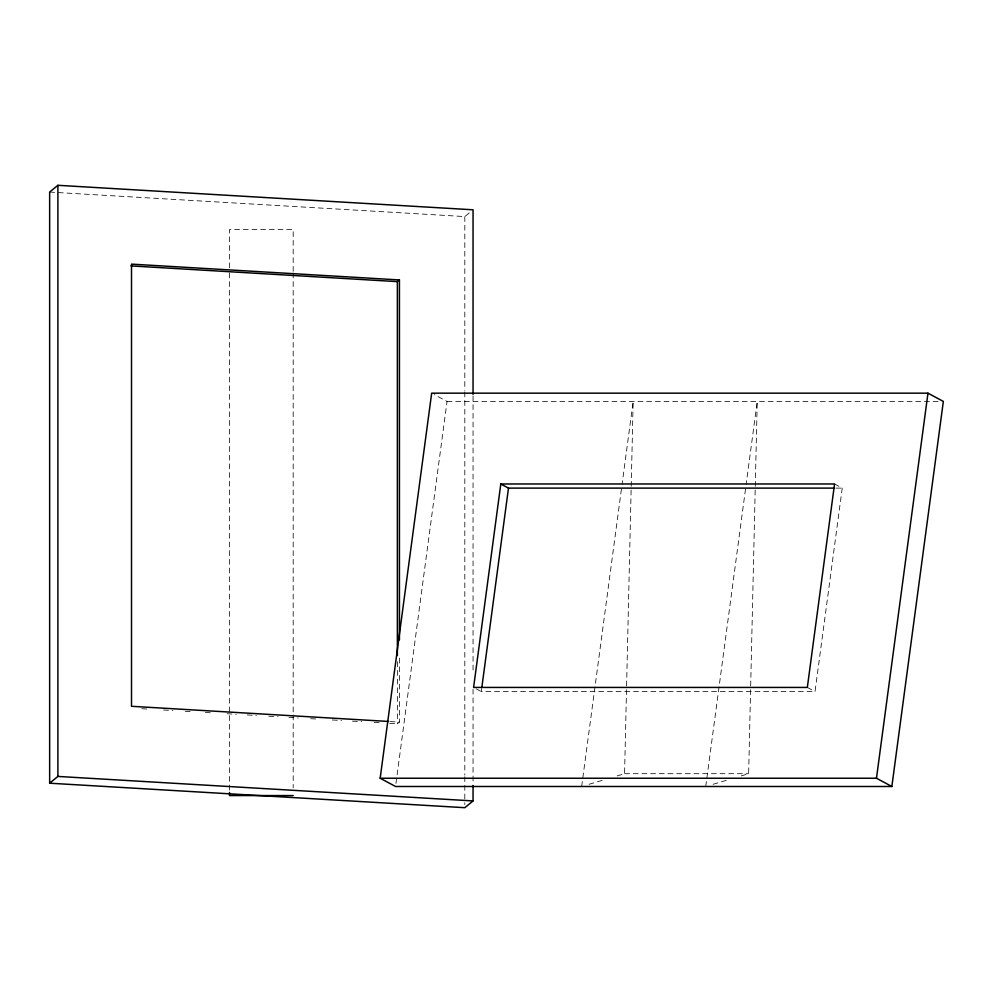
<?xml version="1.0" encoding="UTF-8"?>
<svg xmlns="http://www.w3.org/2000/svg" width="993" height="993" viewBox="0 0 993 993"><rect width="100%" height="100%" fill="white"/><g stroke="black" fill="none" stroke-linecap="round" stroke-linejoin="round"><path stroke-width="0.74" stroke-dasharray="4.96 3.72" d="M617.174 775.905L624.572 773.696L633.162 401.42L622.077 484.274M741.25 775.905L748.648 773.696L757.237 401.42L746.153 484.274M395.959 783.427L447.049 401.42L434.239 394.544M834.554 483.976L842.238 488.109L815.03 691.562L481.282 691.562L481.692 688.497M581.662 786.493L621.879 485.8M705.738 786.493L745.954 485.8M49.65 192.071L464.811 216.573L471.874 210.764M389.628 723.338L397.374 723.798L399.434 722.097L399.434 656.944M589.06 784.284L605.333 779.431M713.135 784.284L729.408 779.431M447.049 401.42L938.695 401.42M836.056 488.109L842.238 488.109M624.572 773.696L748.648 773.696M390.137 721.551L399.434 722.097M141.838 708.717L149.583 709.176M163.522 709.995L172.819 710.541M185.207 711.273L192.952 711.733M205.34 712.465L213.073 712.924M227.012 713.744L236.309 714.29M247.145 714.935L256.442 715.481M268.83 716.214L278.127 716.76M288.963 717.393L298.26 717.951M310.648 718.684L318.393 719.131M332.332 719.962L341.617 720.508M352.465 721.141L361.75 721.7M374.138 722.42L381.883 722.879M807.334 687.429L815.03 691.562M476.156 688.807L481.282 691.562M473.053 395.984L473.053 672.149M473.053 689.216L473.053 783.862M464.811 216.573L464.811 390.336M464.811 391.887L464.811 775.123M464.811 776.675L464.811 804.591M397.374 661.735L397.374 723.798M293.183 271.374L293.183 229.507L229.52 229.507L229.52 271.374M293.183 272.926L293.183 713.371M293.183 714.923L293.183 787.809M229.52 272.926L229.52 792.464"/><path stroke-width="1.49" d="M380.17 778.239L431.67 393.166L927.971 393.166L943.35 401.42L891.851 786.493L395.549 786.493L380.17 778.239L876.471 778.239L891.851 786.493M500.807 483.976L473.599 687.429L807.334 687.429L834.554 483.976L500.807 483.976L508.49 488.109L834.517 488.109M481.903 686.97L508.49 488.109M876.471 778.239L927.971 393.166M473.053 394.432L473.053 209.796L57.892 185.306L49.65 192.071L49.65 783.204L464.811 807.694L473.053 800.929L473.053 785.413M131.002 265.913L397.374 281.627L399.434 279.939L399.434 639.877M49.65 783.204L57.892 776.427L473.053 800.929M293.183 795.567L229.52 795.567L229.52 792.464M399.434 279.939L131.51 264.126L131.51 706.296L388.598 721.464M397.374 281.627L397.374 655.529M57.892 185.306L57.892 776.427"/></g></svg>
